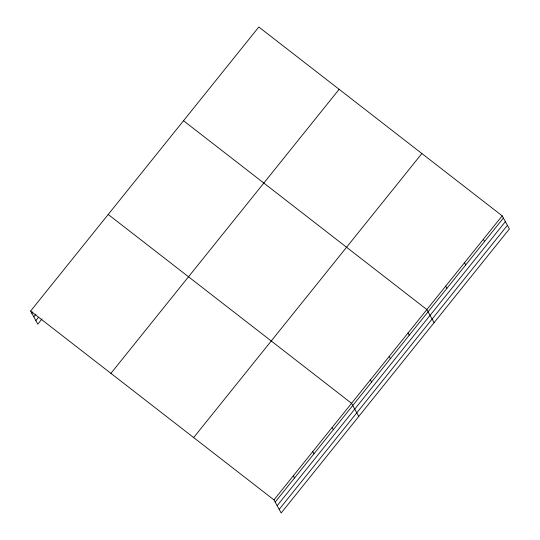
<?xml version="1.0" encoding="UTF-8"?>
<svg xmlns="http://www.w3.org/2000/svg" width="540" height="540" viewBox="0 0 540 540"><rect width="100%" height="100%" fill="white"/><g stroke="black" fill="none" stroke-linecap="round" stroke-linejoin="round"><path stroke-width="0.81" d="M30.611 311.047L258.829 27L502.18 215.838L509.389 228.953L281.171 513L273.962 499.885L30.611 311.047L37.82 324.162L42.012 318.944M31.82 313.24L32.866 311.938M33.797 316.845L35.897 314.24M35.836 320.558L38.462 317.297M110.916 373.363L339.134 89.316M193.651 437.569L421.875 153.522M273.962 499.885L502.18 215.838M275.171 502.085L503.388 218.038M277.148 505.683L505.373 221.636M279.187 509.396L507.411 225.349M183.519 120.737L426.87 309.575L434.079 322.691M108.203 214.468L351.554 403.306L358.763 416.428M483.354 239.274L484.562 241.468M464.522 262.703L465.73 264.904M445.696 286.139L446.904 288.34M408.038 333.005L409.246 335.205M389.212 356.44L390.42 358.641M370.386 379.877L371.594 382.07M332.154 427.451L333.362 429.651M312.755 451.595L313.963 453.796M293.355 475.74L294.563 477.94"/></g></svg>
